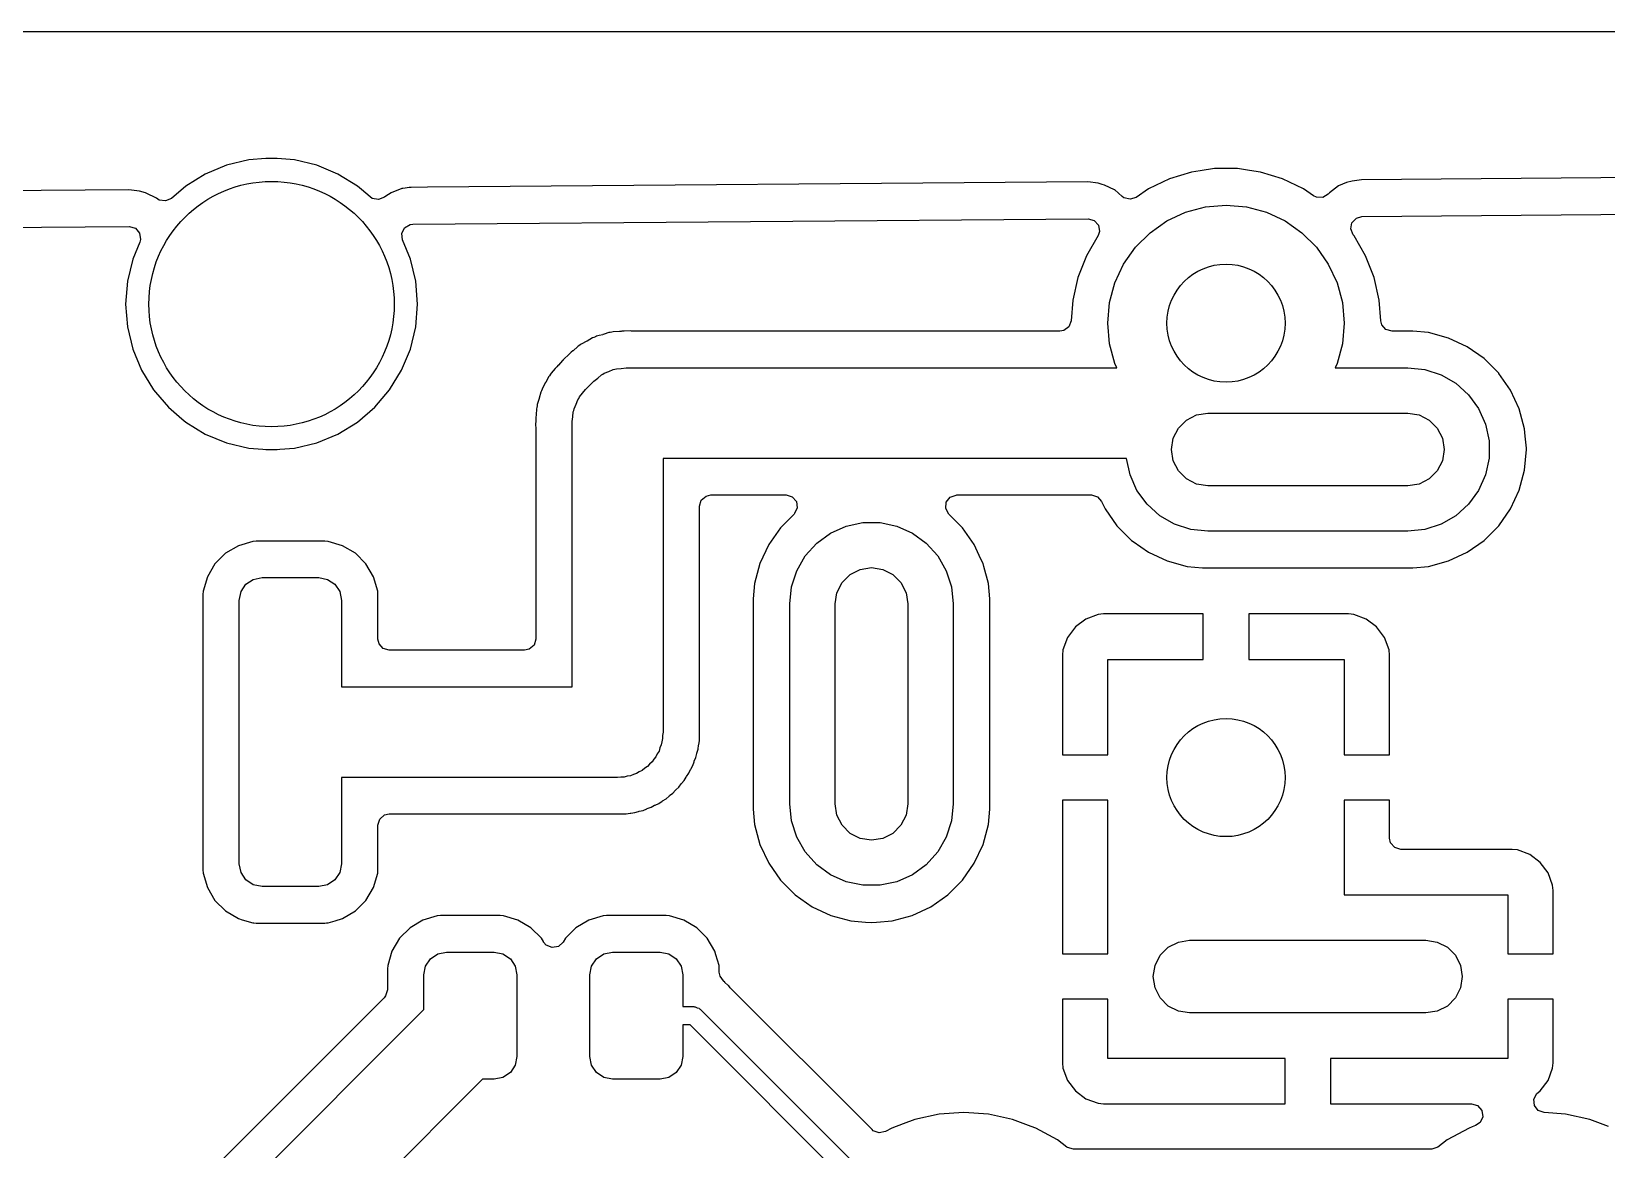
# Model space of a CAD drawing. Extents: x 0.71 to 7.56, y -5.16 to -0.79.
# Drawn here: x 6.51 to 7.192, y -1.272 to -0.787 of the extents above; entities that cross this region are included whole.
import ezdxf

# ---------------------------------------------------------------- set-up
doc = ezdxf.new("R2010")
doc.units = 0
doc.header["$MEASUREMENT"] = 0
doc.layers.add('BLACK', color=7, linetype='CONTINUOUS')

msp = doc.modelspace()

# ---------------------------------------------------------------- linework, layer by layer
at = {"layer": 'BLACK', "linetype": 'CONTINUOUS'}
for p, q in [((5.12299, -0.787421), (7.3621, -0.787421)), ((6.59464, -0.845399), (6.58548, -0.849194)), ((6.60429, -0.843083), (6.59464, -0.845399)), ((6.6117, -0.8425), (6.60429, -0.843083)), ((6.61665, -0.8425), (6.6117, -0.8425)), ((6.6117, -0.8425), (6.6117, -0.8425)), ((6.62406, -0.843083), (6.61665, -0.8425)), ((6.61665, -0.8425), (6.61665, -0.8425)), ((6.63371, -0.845399), (6.62406, -0.843083)), ((6.64287, -0.849194), (6.63371, -0.845399)), ((6.58548, -0.849194), (6.57702, -0.854376)), ((6.65132, -0.854376), (6.64287, -0.849194)), ((6.96774, -0.852583), (6.68174, -0.854909)), ((6.97225, -0.853194), (6.96774, -0.852583)), ((6.96774, -0.852583), (6.96774, -0.852583)), ((7.00303, -0.851284), (6.99399, -0.855637)), ((7.01262, -0.848326), (7.00303, -0.851284)), ((7.01636, -0.847762), (7.01262, -0.848326)), ((7.01262, -0.848326), (7.01262, -0.848326)), ((7.01262, -0.848326), (7.01262, -0.848326)), ((7.02254, -0.846831), (7.01636, -0.847762)), ((7.03258, -0.846831), (7.02254, -0.846831)), ((7.02254, -0.846831), (7.02254, -0.846831)), ((7.03773, -0.847607), (7.03258, -0.846831)), ((7.03258, -0.846831), (7.03258, -0.846831)), ((7.0425, -0.848326), (7.03773, -0.847607)), ((7.05209, -0.851284), (7.0425, -0.848326)), ((7.0425, -0.848326), (7.0425, -0.848326)), ((7.0425, -0.848326), (7.0425, -0.848326)), ((7.06113, -0.855637), (7.05209, -0.851284)), ((7.05209, -0.851284), (7.05209, -0.851284)), ((7.0822, -0.852194), (7.07977, -0.852865)), ((7.08632, -0.851619), (7.0822, -0.852194)), ((7.25873, -0.850218), (7.08632, -0.851619)), ((7.08632, -0.851619), (7.08632, -0.851619)), ((6.55241, -0.85596), (6.05454, -0.860008)), ((6.55691, -0.85657), (6.55241, -0.85596)), ((6.55956, -0.857324), (6.55691, -0.85657)), ((6.56009, -0.857572), (6.55956, -0.857324)), ((6.56409, -0.859427), (6.56009, -0.857572)), ((6.56437, -0.859679), (6.56409, -0.859427)), ((6.57702, -0.854376), (6.57076, -0.859721)), ((6.57702, -0.854376), (6.57702, -0.854376)), ((6.65133, -0.854376), (6.65132, -0.854376)), ((6.65309, -0.855887), (6.65133, -0.854376)), ((6.65685, -0.859095), (6.65309, -0.855887)), ((6.65777, -0.859717), (6.65685, -0.859095)), ((6.66303, -0.859228), (6.66047, -0.860244)), ((6.66364, -0.858751), (6.66303, -0.859228)), ((6.666, -0.857348), (6.66364, -0.858751)), ((6.66364, -0.858751), (6.66364, -0.858751)), ((6.67064, -0.855502), (6.666, -0.857348)), ((6.67098, -0.855443), (6.67064, -0.855502)), ((6.6721, -0.855246), (6.67098, -0.855443)), ((6.67374, -0.855032), (6.6721, -0.855246)), ((6.6747, -0.854966), (6.67374, -0.855032)), ((6.68174, -0.854909), (6.6747, -0.854966)), ((6.97397, -0.853684), (6.97225, -0.853194)), ((6.97225, -0.853194), (6.97225, -0.853194)), ((6.97489, -0.853947), (6.97397, -0.853684)), ((6.97923, -0.85596), (6.97489, -0.853947)), ((6.97942, -0.85605), (6.97923, -0.85596)), ((6.98262, -0.858852), (6.97942, -0.85605)), ((6.98263, -0.858839), (6.98262, -0.858852)), ((6.98337, -0.859423), (6.98263, -0.858839)), ((6.98603, -0.860126), (6.98337, -0.859423)), ((6.98865, -0.859279), (6.98603, -0.860126)), ((6.99399, -0.855638), (6.98865, -0.859279)), ((6.99399, -0.855637), (6.99399, -0.855638)), ((7.06113, -0.855638), (7.06113, -0.855637)), ((7.0655, -0.858621), (7.06113, -0.855638)), ((7.06669, -0.859211), (7.0655, -0.858621)), ((7.06944, -0.859324), (7.06669, -0.859211)), ((7.07181, -0.857932), (7.06944, -0.859324)), ((7.07239, -0.857316), (7.07181, -0.857932)), ((7.07634, -0.854258), (7.07239, -0.857316)), ((7.07239, -0.857316), (7.07239, -0.857316)), ((7.07977, -0.852865), (7.07634, -0.854258)), ((7.07977, -0.852865), (7.07977, -0.852865)), ((6.56553, -0.860435), (6.56437, -0.859679)), ((6.56825, -0.860846), (6.56553, -0.860435)), ((6.57076, -0.859721), (6.56825, -0.860846)), ((6.66047, -0.860244), (6.65777, -0.859717)), ((7.00197, -0.869455), (7.01005, -0.865685)), ((7.01005, -0.865685), (7.01867, -0.863376)), ((7.01867, -0.863376), (7.02756, -0.862598)), ((7.02756, -0.862598), (7.03645, -0.863376)), ((7.03645, -0.863376), (7.04506, -0.865685)), ((7.04506, -0.865685), (7.05315, -0.869455)), ((7.08645, -0.867583), (7.25886, -0.866182)), ((6.05492, -0.87597), (6.55254, -0.871924)), ((6.55254, -0.871924), (6.55518, -0.872678)), ((6.55518, -0.872678), (6.557, -0.874742)), ((6.67055, -0.874941), (6.67178, -0.872481)), ((6.67178, -0.872481), (6.67415, -0.871077)), ((6.67415, -0.871077), (6.67532, -0.870926)), ((6.67532, -0.870926), (6.96787, -0.868547)), ((6.96787, -0.868547), (6.97052, -0.869301)), ((6.97052, -0.869301), (6.97234, -0.871365)), ((6.97234, -0.871365), (6.97275, -0.874085)), ((6.99466, -0.874573), (7.00197, -0.869455)), ((7.05315, -0.869455), (7.06046, -0.874573)), ((7.08163, -0.872962), (7.08213, -0.870258)), ((7.08267, -0.875509), (7.08163, -0.872962)), ((7.08213, -0.870258), (7.08402, -0.868254)), ((7.08402, -0.868254), (7.08645, -0.867583)), ((6.55709, -0.878674), (6.55406, -0.88598)), ((6.557, -0.874742), (6.55741, -0.877461)), ((6.55741, -0.877461), (6.55709, -0.878674)), ((6.67085, -0.877676), (6.67055, -0.874941)), ((6.67429, -0.88598), (6.67085, -0.877676)), ((6.97214, -0.87587), (6.96707, -0.88465)), ((6.97275, -0.874085), (6.97214, -0.87587)), ((6.98835, -0.880881), (6.99466, -0.874573)), ((7.06046, -0.874573), (7.06677, -0.880881)), ((7.08303, -0.87596), (7.08267, -0.875509)), ((7.08805, -0.88465), (7.08303, -0.87596)), ((6.55406, -0.88598), (6.55174, -0.895624)), ((6.55406, -0.88598), (6.55406, -0.88598)), ((6.6766, -0.895624), (6.67429, -0.88598)), ((6.96707, -0.88465), (6.96341, -0.893991)), ((6.98323, -0.888189), (6.98835, -0.880881)), ((7.06677, -0.880881), (7.07188, -0.888189)), ((7.09171, -0.893991), (7.08805, -0.88465)), ((6.97946, -0.896275), (6.98323, -0.888189)), ((7.07188, -0.888189), (7.07565, -0.896275)), ((6.55174, -0.895624), (6.55097, -0.905512)), ((6.67738, -0.905512), (6.6766, -0.895624)), ((6.96341, -0.893991), (6.96117, -0.903773)), ((6.96341, -0.893991), (6.96341, -0.893991)), ((6.97716, -0.904892), (6.97946, -0.896275)), ((7.07565, -0.896275), (7.07796, -0.904892)), ((7.09395, -0.903773), (7.09171, -0.893991)), ((6.55097, -0.905512), (6.55174, -0.9154)), ((6.6766, -0.9154), (6.67738, -0.905512)), ((6.96117, -0.903773), (6.9605, -0.912786)), ((6.97638, -0.91378), (6.97716, -0.904892)), ((7.07796, -0.904892), (7.07874, -0.91378)), ((7.09462, -0.912786), (7.09395, -0.903773)), ((7.09395, -0.903773), (7.09395, -0.903773)), ((6.9605, -0.912786), (6.95953, -0.91536)), ((6.97716, -0.922667), (6.97638, -0.91378)), ((7.07874, -0.91378), (7.07796, -0.922667)), ((7.09505, -0.914449), (7.09462, -0.912786)), ((6.55174, -0.9154), (6.55406, -0.925044)), ((6.67429, -0.925044), (6.6766, -0.9154)), ((6.75322, -0.92019), (6.75085, -0.921556)), ((6.75374, -0.920019), (6.75322, -0.92019)), ((6.75445, -0.919726), (6.75374, -0.920019)), ((6.75494, -0.919476), (6.75445, -0.919726)), ((6.75613, -0.919157), (6.75494, -0.919476)), ((6.75758, -0.918768), (6.75613, -0.919157)), ((6.7577, -0.918732), (6.75758, -0.918768)), ((6.75825, -0.918556), (6.7577, -0.918732)), ((6.7603, -0.917887), (6.75825, -0.918556)), ((6.76031, -0.917887), (6.7603, -0.917887)), ((6.76085, -0.917829), (6.76031, -0.917887)), ((6.76161, -0.91769), (6.76085, -0.917829)), ((6.76214, -0.917547), (6.76161, -0.91769)), ((6.76487, -0.917404), (6.76214, -0.917547)), ((6.76214, -0.917547), (6.76214, -0.917547)), ((6.765, -0.917394), (6.76487, -0.917404)), ((6.76561, -0.917329), (6.765, -0.917394)), ((6.76586, -0.917303), (6.76561, -0.917329)), ((6.76672, -0.917303), (6.76586, -0.917303)), ((6.76685, -0.9173), (6.76672, -0.917303)), ((6.76958, -0.917157), (6.76685, -0.9173)), ((6.77013, -0.917243), (6.76958, -0.917157)), ((6.77089, -0.917303), (6.77013, -0.917243)), ((6.95563, -0.917303), (6.77089, -0.917303)), ((6.95732, -0.917001), (6.95563, -0.917303)), ((6.95953, -0.91536), (6.95732, -0.917001)), ((7.09685, -0.916528), (7.09505, -0.914449)), ((7.09949, -0.917303), (7.09685, -0.916528)), ((7.10853, -0.917303), (7.09949, -0.917303)), ((7.11522, -0.917888), (7.10853, -0.917303)), ((7.12388, -0.920207), (7.11522, -0.917888)), ((7.11522, -0.917888), (7.11522, -0.917888)), ((7.132, -0.923993), (7.12388, -0.920207)), ((7.12388, -0.920207), (7.12388, -0.920207)), ((6.55406, -0.925044), (6.55786, -0.934207)), ((6.67049, -0.934207), (6.67429, -0.925044)), ((6.74326, -0.927073), (6.74245, -0.927796)), ((6.74335, -0.926986), (6.74326, -0.927073)), ((6.74396, -0.926373), (6.74335, -0.926986)), ((6.74463, -0.925828), (6.74396, -0.926373)), ((6.74473, -0.925745), (6.74463, -0.925828)), ((6.74676, -0.923916), (6.74473, -0.925745)), ((6.74724, -0.92364), (6.74676, -0.923916)), ((6.74676, -0.923916), (6.74676, -0.923916)), ((6.74787, -0.923206), (6.74724, -0.92364)), ((6.7483, -0.922859), (6.74787, -0.923206)), ((6.75074, -0.921617), (6.7483, -0.922859)), ((6.75085, -0.921556), (6.75074, -0.921617)), ((6.97946, -0.931284), (6.97716, -0.922667)), ((7.07796, -0.922667), (7.07565, -0.931284)), ((7.13934, -0.929132), (7.132, -0.923993)), ((7.132, -0.923993), (7.132, -0.923993)), ((6.55786, -0.934207), (6.56304, -0.942664)), ((6.66531, -0.942664), (6.67049, -0.934207)), ((6.73706, -0.933412), (6.73523, -0.935444)), ((6.73715, -0.933315), (6.73706, -0.933412)), ((6.73769, -0.932643), (6.73715, -0.933315)), ((6.7383, -0.93203), (6.73769, -0.932642)), ((6.73769, -0.932642), (6.73769, -0.932643)), ((6.73839, -0.931937), (6.7383, -0.93203)), ((6.74022, -0.929906), (6.73839, -0.931937)), ((6.74041, -0.929735), (6.74022, -0.929906)), ((6.74104, -0.929078), (6.7404, -0.929718)), ((6.7404, -0.929718), (6.74041, -0.929735)), ((6.74105, -0.929093), (6.74104, -0.929078)), ((6.74122, -0.928903), (6.74105, -0.929093)), ((6.74245, -0.927796), (6.74122, -0.928903)), ((6.76026, -0.934743), (6.76217, -0.933868)), ((6.76217, -0.933868), (6.76287, -0.933768)), ((6.76287, -0.933768), (6.76353, -0.933521)), ((6.76353, -0.933521), (6.76563, -0.933371)), ((6.76563, -0.933371), (6.76772, -0.933071)), ((6.76772, -0.933071), (6.9803, -0.933071)), ((6.9803, -0.933071), (6.97946, -0.931284)), ((7.07565, -0.931284), (7.07482, -0.933071)), ((7.07482, -0.933071), (7.1063, -0.933071)), ((7.1063, -0.933071), (7.11367, -0.933845)), ((7.11367, -0.933845), (7.12071, -0.936134)), ((7.14567, -0.935467), (7.13934, -0.929132)), ((6.73288, -0.939531), (6.73151, -0.941898)), ((6.73294, -0.939419), (6.73288, -0.939531)), ((6.73418, -0.936982), (6.73294, -0.939419)), ((6.73453, -0.936553), (6.73418, -0.936982)), ((6.73418, -0.936982), (6.73418, -0.936982)), ((6.73496, -0.935922), (6.73453, -0.936553)), ((6.73523, -0.935444), (6.73496, -0.935922)), ((6.73523, -0.935444), (6.73523, -0.935444)), ((6.75016, -0.942478), (6.7538, -0.938836)), ((6.7538, -0.938836), (6.75548, -0.937575)), ((6.75548, -0.937575), (6.75707, -0.936196)), ((6.75707, -0.936196), (6.75772, -0.935902)), ((6.75772, -0.935902), (6.75828, -0.935479)), ((6.75828, -0.935479), (6.76026, -0.934743)), ((7.12071, -0.936134), (7.12713, -0.939838)), ((7.12713, -0.939838), (7.13263, -0.944795)), ((7.14577, -0.935614), (7.14567, -0.935467)), ((7.15081, -0.942806), (7.14577, -0.935614)), ((6.56304, -0.942664), (6.56304, -0.942664)), ((6.56304, -0.942664), (6.56386, -0.943623)), ((6.56386, -0.943623), (6.56948, -0.950206)), ((6.65887, -0.950206), (6.66531, -0.942664)), ((6.73005, -0.946386), (6.72921, -0.948986)), ((6.73009, -0.946263), (6.73005, -0.946386)), ((6.73079, -0.943623), (6.73009, -0.946263)), ((6.73105, -0.943131), (6.73079, -0.943623)), ((6.73134, -0.942423), (6.73105, -0.943131)), ((6.73151, -0.941898), (6.73134, -0.942423)), ((6.74606, -0.948936), (6.7468, -0.946964)), ((6.7468, -0.946964), (6.74722, -0.946398)), ((6.74722, -0.946398), (6.74751, -0.945755)), ((6.74751, -0.945755), (6.74889, -0.944164)), ((6.74889, -0.944164), (6.75016, -0.942478)), ((7.13263, -0.944795), (7.13699, -0.950787)), ((7.1546, -0.950925), (7.15081, -0.942806)), ((6.56948, -0.950206), (6.57532, -0.955192)), ((6.65133, -0.956647), (6.65887, -0.950206)), ((6.72871, -0.953679), (6.72862, -0.95454)), ((6.72862, -0.95454), (6.72862, -0.955405)), ((6.72872, -0.953552), (6.72871, -0.953679)), ((6.72887, -0.950821), (6.72872, -0.953552)), ((6.72901, -0.950288), (6.72887, -0.950821)), ((6.72915, -0.949535), (6.72901, -0.950288)), ((6.72921, -0.948986), (6.72915, -0.949535)), ((6.72921, -0.948986), (6.72921, -0.948986)), ((6.74439, -0.956398), (6.74469, -0.954313)), ((6.74469, -0.954313), (6.74484, -0.952213)), ((6.74484, -0.952213), (6.74509, -0.951551)), ((6.74509, -0.951551), (6.74519, -0.950852)), ((6.74519, -0.950852), (6.74606, -0.948936)), ((7.01043, -0.955764), (7.01482, -0.953527)), ((7.01482, -0.953527), (7.01969, -0.952756)), ((7.01969, -0.952756), (7.1063, -0.952756)), ((7.1063, -0.952756), (7.11117, -0.953527)), ((7.11117, -0.953527), (7.11556, -0.955764)), ((7.13699, -0.950787), (7.14, -0.957555)), ((7.15691, -0.959579), (7.1546, -0.950925)), ((6.57532, -0.955192), (6.57702, -0.956647)), ((6.57702, -0.956647), (6.57702, -0.956647)), ((6.57702, -0.956647), (6.58548, -0.961829)), ((6.58548, -0.961829), (6.59464, -0.965625)), ((6.63371, -0.965625), (6.64287, -0.961829)), ((6.64287, -0.961829), (6.65133, -0.956647)), ((6.72862, -0.955533), (6.72848, -0.958263)), ((6.72848, -0.958263), (6.72856, -0.958808)), ((6.72856, -0.958808), (6.72862, -0.959572)), ((6.72862, -0.955405), (6.72862, -0.955533)), ((6.72862, -0.959572), (6.72862, -1.05061)), ((6.74439, -1.07126), (6.74439, -0.956398)), ((7.00471, -0.963638), (7.00694, -0.959247)), ((7.00694, -0.959247), (7.01043, -0.955764)), ((7.11556, -0.955764), (7.11904, -0.959247)), ((7.11904, -0.959247), (7.12128, -0.963638)), ((7.14, -0.957555), (7.14154, -0.9648)), ((7.15719, -0.962709), (7.15691, -0.959579)), ((6.59464, -0.965625), (6.60429, -0.96794)), ((6.60429, -0.96794), (6.61043, -0.968424)), ((6.61043, -0.968424), (6.6117, -0.968524)), ((6.6117, -0.968524), (6.6117, -0.968524)), ((6.6117, -0.968524), (6.61665, -0.968524)), ((6.61665, -0.968524), (6.61782, -0.968432)), ((6.61782, -0.968432), (6.62406, -0.96794)), ((6.62406, -0.96794), (6.63371, -0.965625)), ((7.00394, -0.968504), (7.00471, -0.963638)), ((7.00471, -0.97337), (7.00394, -0.968504)), ((7.12128, -0.963638), (7.12205, -0.968504)), ((7.12205, -0.968504), (7.12128, -0.97337)), ((7.14154, -0.9648), (7.14154, -0.972208)), ((7.15691, -0.977429), (7.1577, -0.968504)), ((7.15765, -0.96794), (7.15719, -0.962709)), ((7.1577, -0.968504), (7.15765, -0.96794)), ((6.9845, -0.972441), (6.78376, -0.972441)), ((6.78376, -0.972441), (6.78376, -1.09094)), ((6.98599, -0.979453), (6.9845, -0.972441)), ((7.00694, -0.97776), (7.00471, -0.97337)), ((7.12128, -0.97337), (7.11904, -0.97776)), ((7.14154, -0.972208), (7.14, -0.979453)), ((6.989, -0.98622), (6.98599, -0.979453)), ((7.01043, -0.981244), (7.00694, -0.97776)), ((7.01482, -0.983481), (7.01043, -0.981244)), ((7.11556, -0.981244), (7.11117, -0.983481)), ((7.11904, -0.97776), (7.11556, -0.981244)), ((7.14, -0.979453), (7.13699, -0.98622)), ((7.1546, -0.986083), (7.15691, -0.977429)), ((6.8003, -0.990451), (6.80238, -0.98865)), ((6.80238, -0.98865), (6.80441, -0.988209)), ((6.80441, -0.988209), (6.83705, -0.988209)), ((6.83705, -0.988209), (6.83968, -0.988984)), ((6.83968, -0.988984), (6.84149, -0.991063)), ((6.90806, -0.989182), (6.91064, -0.988221)), ((6.91064, -0.988221), (6.91099, -0.988209)), ((6.91099, -0.988209), (6.96927, -0.988209)), ((6.96927, -0.988209), (6.97191, -0.988984)), ((6.97191, -0.988984), (6.97369, -0.991027)), ((6.99335, -0.992213), (6.989, -0.98622)), ((7.01969, -0.984252), (7.01482, -0.983481)), ((7.1063, -0.984252), (7.01969, -0.984252)), ((7.11117, -0.983481), (7.1063, -0.984252)), ((7.13699, -0.98622), (7.13263, -0.992213)), ((7.15081, -0.994202), (7.1546, -0.986083)), ((6.79953, -0.993091), (6.8003, -0.990451)), ((6.79953, -1.08722), (6.79953, -0.993091)), ((6.84188, -0.993785), (6.84073, -0.996288)), ((6.84149, -0.991063), (6.84188, -0.993785)), ((6.90622, -0.994128), (6.90641, -0.991384)), ((6.90753, -0.996543), (6.90622, -0.994128)), ((6.90641, -0.991384), (6.90806, -0.989182)), ((6.97369, -0.991027), (6.97517, -0.994202)), ((6.97517, -0.994202), (6.97517, -0.994202)), ((6.97517, -0.994202), (6.98031, -1.00154)), ((6.99886, -0.99717), (6.99335, -0.992213)), ((7.13263, -0.992213), (7.12713, -0.99717)), ((7.14567, -1.00154), (7.15081, -0.994202)), ((6.83464, -1.0024), (6.82951, -1.00973)), ((6.8405, -0.996543), (6.83464, -1.0024)), ((6.84073, -0.996288), (6.8405, -0.996543)), ((6.8563, -1.00475), (6.86307, -1.00173)), ((6.86307, -1.00173), (6.87031, -1.00019)), ((6.87031, -1.00019), (6.87772, -1.00019)), ((6.87772, -1.00019), (6.88497, -1.00173)), ((6.88497, -1.00173), (6.89173, -1.00475)), ((6.91339, -1.0024), (6.90753, -0.996543)), ((6.91853, -1.00973), (6.91339, -1.0024)), ((6.91339, -1.0024), (6.91339, -1.0024)), ((6.98031, -1.00154), (6.98665, -1.00788)), ((7.00527, -1.00087), (6.99886, -0.99717)), ((7.01232, -1.00316), (7.00527, -1.00087)), ((7.12071, -1.00087), (7.11367, -1.00316)), ((7.12713, -0.99717), (7.12071, -1.00087)), ((7.13934, -1.00788), (7.14567, -1.00154)), ((6.606, -1.00836), (6.59979, -1.01017)), ((6.60745, -1.00825), (6.606, -1.00836)), ((6.606, -1.00836), (6.606, -1.00836)), ((6.63723, -1.00825), (6.60745, -1.00825)), ((6.60745, -1.00825), (6.60745, -1.00825)), ((6.63868, -1.00836), (6.63723, -1.00825)), ((6.63723, -1.00825), (6.63723, -1.00825)), ((6.6449, -1.01017), (6.63868, -1.00836)), ((6.63868, -1.00836), (6.63868, -1.00836)), ((6.84535, -1.01461), (6.85031, -1.0091)), ((6.85031, -1.0091), (6.8563, -1.00475)), ((6.89173, -1.00475), (6.89773, -1.0091)), ((6.89773, -1.0091), (6.90268, -1.01461)), ((6.98665, -1.00788), (6.98734, -1.00836)), ((6.98734, -1.00836), (6.99399, -1.01301)), ((7.01969, -1.00394), (7.01232, -1.00316)), ((7.1063, -1.00394), (7.01969, -1.00394)), ((7.11367, -1.00316), (7.1063, -1.00394)), ((7.132, -1.01301), (7.13934, -1.00788)), ((6.59422, -1.01346), (6.58964, -1.01804)), ((6.59979, -1.01017), (6.59422, -1.01346)), ((6.59422, -1.01346), (6.59422, -1.01346)), ((6.59979, -1.01017), (6.59979, -1.01017)), ((6.65047, -1.01346), (6.6449, -1.01017)), ((6.6449, -1.01017), (6.6449, -1.01017)), ((6.65504, -1.01804), (6.65047, -1.01346)), ((6.65047, -1.01346), (6.65047, -1.01346)), ((6.82951, -1.00973), (6.82572, -1.01785)), ((6.82951, -1.00973), (6.82951, -1.00973)), ((6.84165, -1.02102), (6.84535, -1.01461)), ((6.90268, -1.01461), (6.90639, -1.02102)), ((6.92144, -1.01598), (6.91853, -1.00973)), ((6.92231, -1.01785), (6.92144, -1.01598)), ((6.99399, -1.01301), (7.00211, -1.0168)), ((7.12388, -1.0168), (7.132, -1.01301)), ((6.58964, -1.01804), (6.58635, -1.02361)), ((6.58964, -1.01804), (6.58964, -1.01804)), ((6.65834, -1.02361), (6.65504, -1.01804)), ((6.65504, -1.01804), (6.65504, -1.01804)), ((6.65504, -1.01804), (6.65504, -1.01804)), ((6.82572, -1.01785), (6.8234, -1.02651)), ((6.82572, -1.01785), (6.82572, -1.01785)), ((6.83936, -1.02807), (6.84165, -1.02102)), ((6.86128, -1.02618), (6.86476, -1.02269)), ((6.86476, -1.02269), (6.86915, -1.02046)), ((6.86915, -1.02046), (6.87402, -1.01969)), ((6.87402, -1.01969), (6.87888, -1.02046)), ((6.87888, -1.02046), (6.88327, -1.02269)), ((6.88327, -1.02269), (6.88676, -1.02618)), ((6.90639, -1.02102), (6.90867, -1.02807)), ((6.92265, -1.01912), (6.92231, -1.01785)), ((6.92231, -1.01785), (6.92231, -1.01785)), ((6.92463, -1.02651), (6.92265, -1.01912)), ((7.00211, -1.0168), (7.01076, -1.01912)), ((7.01076, -1.01912), (7.01745, -1.0197)), ((7.01745, -1.0197), (7.10853, -1.0197)), ((7.10853, -1.0197), (7.11522, -1.01912)), ((7.11522, -1.01912), (7.12388, -1.0168)), ((6.58454, -1.02982), (6.58443, -1.03127)), ((6.58635, -1.02361), (6.58454, -1.02982)), ((6.58454, -1.02982), (6.58454, -1.02982)), ((6.58635, -1.02361), (6.58635, -1.02361)), ((6.60095, -1.03009), (6.60308, -1.0269)), ((6.60308, -1.0269), (6.60627, -1.02476)), ((6.60627, -1.02476), (6.61004, -1.02402)), ((6.61004, -1.02402), (6.63465, -1.02402)), ((6.63465, -1.02402), (6.63841, -1.02476)), ((6.63841, -1.02476), (6.64161, -1.0269)), ((6.64161, -1.0269), (6.64374, -1.03009)), ((6.66014, -1.02982), (6.65834, -1.02361)), ((6.65834, -1.02361), (6.65834, -1.02361)), ((6.65834, -1.02361), (6.65834, -1.02361)), ((6.66026, -1.03127), (6.66014, -1.02982)), ((6.66014, -1.02982), (6.66014, -1.02982)), ((6.8234, -1.02651), (6.82281, -1.0332)), ((6.8234, -1.02651), (6.8234, -1.02651)), ((6.83858, -1.03543), (6.83936, -1.02807)), ((6.85904, -1.03057), (6.86128, -1.02618)), ((6.88676, -1.02618), (6.88899, -1.03057)), ((6.90867, -1.02807), (6.90945, -1.03543)), ((6.92522, -1.0332), (6.92463, -1.02651)), ((6.58443, -1.03127), (6.58443, -1.15062)), ((6.6002, -1.03386), (6.60095, -1.03009)), ((6.6002, -1.14803), (6.6002, -1.03386)), ((6.64374, -1.03009), (6.64449, -1.03386)), ((6.64449, -1.03386), (6.64449, -1.07126)), ((6.66026, -1.05061), (6.66026, -1.03127)), ((6.82281, -1.0332), (6.82281, -1.12428)), ((6.83858, -1.12205), (6.83858, -1.03543)), ((6.85827, -1.03543), (6.85904, -1.03057)), ((6.85827, -1.12205), (6.85827, -1.03543)), ((6.88899, -1.03057), (6.88976, -1.03543)), ((6.88976, -1.03543), (6.88976, -1.12205)), ((6.90945, -1.03543), (6.90945, -1.12205)), ((6.92522, -1.12428), (6.92522, -1.0332)), ((6.96685, -1.04199), (6.96232, -1.04539)), ((6.97215, -1.04002), (6.96685, -1.04199)), ((6.96685, -1.04199), (6.96685, -1.04199)), ((6.97449, -1.03976), (6.97215, -1.04002)), ((6.97215, -1.04002), (6.97215, -1.04002)), ((7.01772, -1.03976), (6.97449, -1.03976)), ((7.01772, -1.05945), (7.01772, -1.03976)), ((7.08062, -1.03976), (7.0374, -1.03976)), ((7.0374, -1.03976), (7.0374, -1.05945)), ((7.08297, -1.04002), (7.08062, -1.03976)), ((7.08827, -1.04199), (7.08297, -1.04002)), ((7.08297, -1.04002), (7.08297, -1.04002)), ((7.0928, -1.04539), (7.08827, -1.04199)), ((7.08827, -1.04199), (7.08827, -1.04199)), ((6.95892, -1.04992), (6.95695, -1.05522)), ((6.96232, -1.04539), (6.95892, -1.04992)), ((6.95892, -1.04992), (6.95892, -1.04992)), ((6.96232, -1.04539), (6.96232, -1.04539)), ((7.09619, -1.04992), (7.0928, -1.04539)), ((7.0928, -1.04539), (7.0928, -1.04539)), ((7.0962, -1.04992), (7.09619, -1.04992)), ((7.09817, -1.05522), (7.0962, -1.04992)), ((6.6607, -1.05264), (6.66026, -1.05061)), ((6.6625, -1.05472), (6.6607, -1.05264)), ((6.66514, -1.05549), (6.6625, -1.05472)), ((6.72374, -1.05549), (6.66514, -1.05549)), ((6.72577, -1.05505), (6.72374, -1.05549)), ((6.72785, -1.05325), (6.72577, -1.05505)), ((6.72862, -1.05061), (6.72785, -1.05325)), ((6.95694, -1.05522), (6.95669, -1.05757)), ((6.95695, -1.05522), (6.95694, -1.05522)), ((7.09843, -1.05757), (7.09817, -1.05522)), ((7.09817, -1.05522), (7.09817, -1.05522)), ((6.95669, -1.05757), (6.95669, -1.10079)), ((6.97638, -1.10079), (6.97638, -1.05945)), ((6.97638, -1.05945), (7.01772, -1.05945)), ((7.0374, -1.05945), (7.07874, -1.05945)), ((7.07874, -1.05945), (7.07874, -1.10079)), ((7.09843, -1.10079), (7.09843, -1.05757)), ((7.09843, -1.05757), (7.09843, -1.05757)), ((6.64449, -1.07126), (6.74439, -1.07126)), ((6.78376, -1.09094), (6.78356, -1.09234)), ((6.79953, -1.09467), (6.79953, -1.08722)), ((6.78238, -1.09777), (6.78198, -1.09912)), ((6.78296, -1.09649), (6.78238, -1.09777)), ((6.78316, -1.0951), (6.78296, -1.09649)), ((6.78356, -1.09375), (6.78316, -1.0951)), ((6.78356, -1.09234), (6.78356, -1.09375)), ((6.79894, -1.09836), (6.79913, -1.09663)), ((6.79913, -1.09663), (6.79917, -1.09637)), ((6.79917, -1.09637), (6.79953, -1.09467)), ((6.77789, -1.10476), (6.77697, -1.10582)), ((6.77895, -1.10384), (6.77789, -1.10476)), ((6.77971, -1.10265), (6.77895, -1.10384)), ((6.78063, -1.10159), (6.77971, -1.10265)), ((6.78122, -1.10031), (6.78063, -1.10159)), ((6.78198, -1.09912), (6.78122, -1.10031)), ((6.79664, -1.10544), (6.79718, -1.10379)), ((6.79718, -1.10379), (6.79727, -1.10355)), ((6.79727, -1.10355), (6.79798, -1.10196)), ((6.79798, -1.10196), (6.79834, -1.10026)), ((6.79834, -1.10026), (6.79841, -1.10001)), ((6.79841, -1.10001), (6.79894, -1.09836)), ((6.95669, -1.10079), (6.97638, -1.10079)), ((7.07874, -1.10079), (7.09843, -1.10079)), ((6.76407, -1.11063), (6.64449, -1.11063)), ((6.64449, -1.11063), (6.64449, -1.14803)), ((6.76547, -1.11043), (6.76407, -1.11063)), ((6.76688, -1.11043), (6.76547, -1.11043)), ((6.76823, -1.11003), (6.76688, -1.11043)), ((6.76962, -1.10983), (6.76823, -1.11003)), ((6.7709, -1.10925), (6.76962, -1.10983)), ((6.77225, -1.10885), (6.7709, -1.10925)), ((6.77344, -1.10809), (6.77225, -1.10885)), ((6.77472, -1.1075), (6.77344, -1.10809)), ((6.77578, -1.10658), (6.77472, -1.1075)), ((6.77697, -1.10582), (6.77578, -1.10658)), ((6.79175, -1.11319), (6.79291, -1.1119)), ((6.79291, -1.1119), (6.79379, -1.11039)), ((6.79379, -1.11039), (6.79392, -1.11018)), ((6.79392, -1.11018), (6.79495, -1.10877)), ((6.79495, -1.10877), (6.79565, -1.10718)), ((6.79565, -1.10718), (6.79577, -1.10695)), ((6.79577, -1.10695), (6.79664, -1.10544)), ((6.78503, -1.11978), (6.78632, -1.11862)), ((6.78632, -1.11862), (6.78652, -1.11846)), ((6.78652, -1.11846), (6.78793, -1.11744)), ((6.78793, -1.11744), (6.78909, -1.11614)), ((6.78909, -1.11614), (6.78927, -1.11596)), ((6.78927, -1.11596), (6.79057, -1.1148)), ((6.79057, -1.1148), (6.79159, -1.11339)), ((6.79159, -1.11339), (6.79175, -1.11319)), ((6.77149, -1.12581), (6.77314, -1.12528)), ((6.77314, -1.12528), (6.77339, -1.12521)), ((6.77339, -1.12521), (6.77509, -1.12485)), ((6.77509, -1.12485), (6.77668, -1.12414)), ((6.77668, -1.12414), (6.77692, -1.12405)), ((6.77692, -1.12405), (6.77857, -1.12351)), ((6.77857, -1.12351), (6.78008, -1.12264)), ((6.78008, -1.12264), (6.78031, -1.12253)), ((6.78031, -1.12253), (6.7819, -1.12182)), ((6.7819, -1.12182), (6.78331, -1.12079)), ((6.78331, -1.12079), (6.78352, -1.12066)), ((6.78352, -1.12066), (6.78503, -1.11978)), ((6.82281, -1.12428), (6.8234, -1.13097)), ((6.83936, -1.12941), (6.83858, -1.12205)), ((6.85904, -1.12691), (6.85827, -1.12205)), ((6.88976, -1.12205), (6.88899, -1.12691)), ((6.90945, -1.12205), (6.90867, -1.12941)), ((6.92463, -1.13097), (6.92522, -1.12428)), ((6.95669, -1.12047), (6.95669, -1.18701)), ((6.97638, -1.12047), (6.95669, -1.12047)), ((6.97638, -1.16181), (6.97638, -1.12047)), ((7.09843, -1.12047), (7.07874, -1.12047)), ((7.07874, -1.12047), (7.07874, -1.16142)), ((7.09843, -1.13685), (7.09843, -1.12047)), ((6.66026, -1.13128), (6.66103, -1.12864)), ((6.66026, -1.15062), (6.66026, -1.13128)), ((6.66103, -1.12864), (6.66311, -1.12684)), ((6.66311, -1.12684), (6.66514, -1.1264)), ((6.66514, -1.1264), (6.7678, -1.1264)), ((6.7678, -1.1264), (6.7695, -1.12604)), ((6.7678, -1.1264), (6.7678, -1.1264)), ((6.7695, -1.12604), (6.76976, -1.126)), ((6.76976, -1.126), (6.77149, -1.12581)), ((6.8234, -1.13097), (6.8234, -1.13097)), ((6.8234, -1.13097), (6.82572, -1.13963)), ((6.84165, -1.13646), (6.83936, -1.12941)), ((6.86128, -1.1313), (6.85904, -1.12691)), ((6.86476, -1.13479), (6.86128, -1.1313)), ((6.88676, -1.1313), (6.88327, -1.13479)), ((6.88899, -1.12691), (6.88676, -1.1313)), ((6.90867, -1.12941), (6.90639, -1.13646)), ((6.92231, -1.13963), (6.92463, -1.13097)), ((6.84535, -1.14287), (6.84165, -1.13646)), ((6.86915, -1.13702), (6.86476, -1.13479)), ((6.87402, -1.1378), (6.86915, -1.13702)), ((6.87888, -1.13702), (6.87402, -1.1378)), ((6.88327, -1.13479), (6.87888, -1.13702)), ((6.90639, -1.13646), (6.90268, -1.14287)), ((7.09887, -1.13888), (7.09843, -1.13685)), ((7.10067, -1.14096), (7.09887, -1.13888)), ((6.82572, -1.13963), (6.82572, -1.13963)), ((6.82572, -1.13963), (6.82951, -1.14775)), ((6.85031, -1.14838), (6.84535, -1.14287)), ((6.90268, -1.14287), (6.89773, -1.14838)), ((6.91853, -1.14775), (6.92231, -1.13963)), ((7.10331, -1.14173), (7.10067, -1.14096)), ((7.15149, -1.14173), (7.10331, -1.14173)), ((7.15383, -1.14198), (7.15149, -1.14173)), ((7.15914, -1.14396), (7.15383, -1.14198)), ((7.15383, -1.14198), (7.15383, -1.14198)), ((7.16367, -1.14735), (7.15914, -1.14396)), ((7.15914, -1.14396), (7.15914, -1.14396)), ((6.58443, -1.15062), (6.58454, -1.15207)), ((6.58454, -1.15207), (6.58454, -1.15207)), ((6.58454, -1.15207), (6.58635, -1.15828)), ((6.60095, -1.1518), (6.6002, -1.14803)), ((6.60308, -1.15499), (6.60095, -1.1518)), ((6.64374, -1.1518), (6.64161, -1.15499)), ((6.64449, -1.14803), (6.64374, -1.1518)), ((6.65834, -1.15828), (6.66014, -1.15207)), ((6.66014, -1.15207), (6.66026, -1.15062)), ((6.82951, -1.14775), (6.82951, -1.14775)), ((6.82951, -1.14775), (6.83464, -1.15508)), ((6.8563, -1.15273), (6.85031, -1.14838)), ((6.86307, -1.15575), (6.8563, -1.15273)), ((6.89173, -1.15273), (6.88497, -1.15575)), ((6.89773, -1.14838), (6.89173, -1.15273)), ((6.91339, -1.15508), (6.91853, -1.14775)), ((7.16706, -1.15189), (7.16367, -1.14735)), ((7.16367, -1.14735), (7.16367, -1.14735)), ((7.16904, -1.15719), (7.16706, -1.15189)), ((7.16706, -1.15189), (7.16706, -1.15189)), ((6.58635, -1.15828), (6.58635, -1.15828)), ((6.58635, -1.15828), (6.58964, -1.16385)), ((6.60627, -1.15712), (6.60308, -1.15499)), ((6.61004, -1.15787), (6.60627, -1.15712)), ((6.63465, -1.15787), (6.61004, -1.15787)), ((6.63841, -1.15712), (6.63465, -1.15787)), ((6.64161, -1.15499), (6.63841, -1.15712)), ((6.65504, -1.16385), (6.65834, -1.15828)), ((6.83464, -1.15508), (6.84098, -1.16142)), ((6.87031, -1.15729), (6.86307, -1.15575)), ((6.87772, -1.15729), (6.87031, -1.15729)), ((6.88497, -1.15575), (6.87772, -1.15729)), ((6.90705, -1.16142), (6.91339, -1.15508)), ((7.16929, -1.15953), (7.16904, -1.15719)), ((7.16904, -1.15719), (7.16904, -1.15719)), ((7.16929, -1.18701), (7.16929, -1.15953)), ((7.16929, -1.15953), (7.16929, -1.15953)), ((6.58964, -1.16385), (6.58964, -1.16385)), ((6.58964, -1.16385), (6.59422, -1.16843)), ((6.65047, -1.16843), (6.65504, -1.16385)), ((6.84098, -1.16142), (6.84098, -1.16142)), ((6.84098, -1.16142), (6.84832, -1.16656)), ((6.89971, -1.16656), (6.90705, -1.16142)), ((6.97638, -1.18701), (6.97638, -1.16181)), ((7.07874, -1.16142), (7.14961, -1.16142)), ((7.14961, -1.16142), (7.14961, -1.18701)), ((6.59422, -1.16843), (6.59422, -1.16843)), ((6.59422, -1.16843), (6.59422, -1.16843)), ((6.59422, -1.16843), (6.59979, -1.17172)), ((6.59979, -1.17172), (6.60143, -1.1722)), ((6.60143, -1.1722), (6.606, -1.17353)), ((6.63868, -1.17353), (6.64166, -1.17266)), ((6.64166, -1.17266), (6.6449, -1.17172)), ((6.6449, -1.17172), (6.65047, -1.16843)), ((6.67971, -1.17237), (6.67414, -1.17567)), ((6.68592, -1.17057), (6.67971, -1.17237)), ((6.67971, -1.17237), (6.67971, -1.17237)), ((6.68737, -1.17045), (6.68592, -1.17057)), ((6.68592, -1.17057), (6.68592, -1.17057)), ((6.71322, -1.17045), (6.68737, -1.17045)), ((6.68737, -1.17045), (6.68737, -1.17045)), ((6.71467, -1.17057), (6.71322, -1.17045)), ((6.71322, -1.17045), (6.71322, -1.17045)), ((6.72088, -1.17237), (6.71467, -1.17057)), ((6.71467, -1.17057), (6.71467, -1.17057)), ((6.72645, -1.17567), (6.72088, -1.17237)), ((6.72088, -1.17237), (6.72088, -1.17237)), ((6.75156, -1.17237), (6.74599, -1.17567)), ((6.75777, -1.17057), (6.75156, -1.17237)), ((6.75156, -1.17237), (6.75156, -1.17237)), ((6.75922, -1.17045), (6.75777, -1.17057)), ((6.75777, -1.17057), (6.75777, -1.17057)), ((6.78507, -1.17045), (6.75922, -1.17045)), ((6.75922, -1.17045), (6.75922, -1.17045)), ((6.78652, -1.17057), (6.78507, -1.17045)), ((6.78507, -1.17045), (6.78507, -1.17045)), ((6.79273, -1.17237), (6.78652, -1.17057)), ((6.78652, -1.17057), (6.78652, -1.17057)), ((6.7983, -1.17567), (6.79273, -1.17237)), ((6.79273, -1.17237), (6.79273, -1.17237)), ((6.84832, -1.16656), (6.85644, -1.17034)), ((6.85644, -1.17034), (6.85644, -1.17034)), ((6.85644, -1.17034), (6.85644, -1.17034)), ((6.85644, -1.17034), (6.85852, -1.1709)), ((6.85852, -1.1709), (6.86509, -1.17266)), ((6.86509, -1.17266), (6.87147, -1.17322)), ((6.87147, -1.17322), (6.87402, -1.17344)), ((6.87402, -1.17344), (6.87625, -1.17325)), ((6.87625, -1.17325), (6.88294, -1.17266)), ((6.88294, -1.17266), (6.89159, -1.17034)), ((6.89159, -1.17034), (6.89971, -1.16656)), ((6.606, -1.17353), (6.606, -1.17353)), ((6.606, -1.17353), (6.606, -1.17353)), ((6.606, -1.17353), (6.60649, -1.17357)), ((6.60649, -1.17357), (6.60745, -1.17364)), ((6.60745, -1.17364), (6.60745, -1.17364)), ((6.60745, -1.17364), (6.63723, -1.17364)), ((6.63723, -1.17364), (6.63796, -1.17358)), ((6.63796, -1.17358), (6.63868, -1.17353)), ((6.63868, -1.17353), (6.63868, -1.17353)), ((6.63868, -1.17353), (6.63868, -1.17353)), ((6.67414, -1.17567), (6.66956, -1.18024)), ((6.67414, -1.17567), (6.67414, -1.17567)), ((6.73103, -1.18024), (6.72645, -1.17567)), ((6.72645, -1.17567), (6.72645, -1.17567)), ((6.74599, -1.17567), (6.74141, -1.18024)), ((6.74599, -1.17567), (6.74599, -1.17567)), ((6.80288, -1.18024), (6.7983, -1.17567)), ((6.7983, -1.17567), (6.7983, -1.17567)), ((6.87402, -1.17344), (6.87402, -1.17344)), ((6.87402, -1.17344), (6.87402, -1.17344)), ((6.66627, -1.18581), (6.66446, -1.19202)), ((6.66956, -1.18024), (6.66627, -1.18581)), ((6.66627, -1.18581), (6.66627, -1.18581)), ((6.66956, -1.18024), (6.66956, -1.18024)), ((6.683, -1.1891), (6.68619, -1.18697)), ((6.68619, -1.18697), (6.68996, -1.18622)), ((6.68996, -1.18622), (6.71063, -1.18622)), ((6.71063, -1.18622), (6.7144, -1.18697)), ((6.7144, -1.18697), (6.71759, -1.1891)), ((6.73188, -1.18169), (6.73103, -1.18024)), ((6.73103, -1.18024), (6.73103, -1.18024)), ((6.73103, -1.18024), (6.73103, -1.18024)), ((6.73202, -1.18192), (6.73188, -1.18169)), ((6.73316, -1.18324), (6.73202, -1.18192)), ((6.73571, -1.18429), (6.73316, -1.18324)), ((6.73841, -1.1838), (6.73571, -1.18429)), ((6.74042, -1.18192), (6.73841, -1.1838)), ((6.74141, -1.18024), (6.74042, -1.18192)), ((6.74141, -1.18024), (6.74141, -1.18024)), ((6.75485, -1.1891), (6.75804, -1.18697)), ((6.75804, -1.18697), (6.76181, -1.18622)), ((6.76181, -1.18622), (6.78248, -1.18622)), ((6.78248, -1.18622), (6.78625, -1.18697)), ((6.78625, -1.18697), (6.78944, -1.1891)), ((6.80617, -1.18581), (6.80288, -1.18024)), ((6.80288, -1.18024), (6.80288, -1.18024)), ((6.80288, -1.18024), (6.80288, -1.18024)), ((6.80665, -1.18745), (6.80617, -1.18581)), ((6.99907, -1.18759), (7.00255, -1.18411)), ((7.00255, -1.18411), (7.00694, -1.18187)), ((7.00694, -1.18187), (7.01181, -1.1811)), ((7.01181, -1.1811), (7.11417, -1.1811)), ((7.11417, -1.1811), (7.11904, -1.18187)), ((7.11904, -1.18187), (7.12343, -1.18411)), ((7.12343, -1.18411), (7.12691, -1.18759)), ((6.66446, -1.19202), (6.66435, -1.19348)), ((6.66435, -1.19348), (6.66435, -1.20256)), ((6.66446, -1.19202), (6.66446, -1.19202)), ((6.68012, -1.19606), (6.68087, -1.1923)), ((6.68087, -1.1923), (6.683, -1.1891)), ((6.71759, -1.1891), (6.71972, -1.1923)), ((6.71972, -1.1923), (6.72047, -1.19606)), ((6.75197, -1.19606), (6.75272, -1.1923)), ((6.75272, -1.1923), (6.75485, -1.1891)), ((6.78944, -1.1891), (6.79157, -1.1923)), ((6.79157, -1.1923), (6.79232, -1.19606)), ((6.80798, -1.19202), (6.80665, -1.18745)), ((6.80809, -1.19348), (6.80798, -1.19202)), ((6.80798, -1.19202), (6.80798, -1.19202)), ((6.80809, -1.19499), (6.80809, -1.19348)), ((6.95669, -1.18701), (6.97638, -1.18701)), ((6.99606, -1.19685), (6.99683, -1.19198)), ((6.99683, -1.19198), (6.99907, -1.18759)), ((7.12691, -1.18759), (7.12915, -1.19198)), ((7.12915, -1.19198), (7.12992, -1.19685)), ((7.14961, -1.18701), (7.16929, -1.18701)), ((6.68012, -1.21112), (6.68012, -1.19606)), ((6.72047, -1.19606), (6.72047, -1.2315)), ((6.75197, -1.2315), (6.75197, -1.19606)), ((6.79232, -1.19606), (6.79232, -1.20984)), ((6.8084, -1.19669), (6.80809, -1.19499)), ((6.80989, -1.19869), (6.8084, -1.19669)), ((6.80985, -1.19874), (6.80989, -1.19869)), ((6.80998, -1.19885), (6.80985, -1.19874)), ((6.81042, -1.19929), (6.80998, -1.19885)), ((6.81055, -1.19941), (6.81042, -1.19929)), ((6.81182, -1.2005), (6.81055, -1.19941)), ((6.81209, -1.20074), (6.81182, -1.2005)), ((6.99683, -1.20172), (6.99606, -1.19685)), ((7.12992, -1.19685), (7.12915, -1.20172)), ((6.66292, -1.20602), (6.57097, -1.29797)), ((6.66358, -1.2052), (6.66292, -1.20602)), ((6.66435, -1.20256), (6.66358, -1.2052)), ((6.81219, -1.2009), (6.81209, -1.20074)), ((6.81209, -1.20074), (6.81209, -1.20074)), ((6.81285, -1.20172), (6.81219, -1.2009)), ((6.87428, -1.26314), (6.81285, -1.20172)), ((6.95669, -1.20669), (6.95669, -1.23417)), ((6.97638, -1.20669), (6.95669, -1.20669)), ((6.97638, -1.23228), (6.97638, -1.20669)), ((6.99907, -1.20611), (6.99683, -1.20172)), ((7.00255, -1.20959), (6.99907, -1.20611)), ((7.12691, -1.20611), (7.12343, -1.20959)), ((7.12915, -1.20172), (7.12691, -1.20611)), ((7.16929, -1.20669), (7.14961, -1.20669)), ((7.14961, -1.20669), (7.14961, -1.23228)), ((7.16929, -1.23417), (7.16929, -1.20669)), ((6.57573, -1.31551), (6.68012, -1.21112)), ((6.79232, -1.20984), (6.79705, -1.20984)), ((6.79705, -1.20984), (6.79735, -1.20994)), ((6.79735, -1.20994), (6.79766, -1.20989)), ((6.79766, -1.20989), (6.79848, -1.21031)), ((6.79848, -1.21031), (6.79936, -1.21059)), ((6.79936, -1.21059), (6.79955, -1.21085)), ((6.79955, -1.21085), (6.79983, -1.211)), ((6.79983, -1.211), (6.87517, -1.28633)), ((7.00694, -1.21183), (7.00255, -1.20959)), ((7.01181, -1.2126), (7.00694, -1.21183)), ((7.11417, -1.2126), (7.01181, -1.2126)), ((7.11904, -1.21183), (7.11417, -1.2126)), ((7.12343, -1.20959), (7.11904, -1.21183)), ((6.79542, -1.21772), (6.79232, -1.21772)), ((6.79232, -1.21772), (6.79232, -1.2315)), ((6.86966, -1.29196), (6.79542, -1.21772)), ((6.72047, -1.2315), (6.71972, -1.23526)), ((6.75272, -1.23526), (6.75197, -1.2315)), ((6.79232, -1.2315), (6.79157, -1.23526)), ((6.95669, -1.23417), (6.95694, -1.23651)), ((7.05315, -1.23228), (6.97638, -1.23228)), ((7.05315, -1.25197), (7.05315, -1.23228)), ((7.14961, -1.23228), (7.07283, -1.23228)), ((7.07283, -1.23228), (7.07283, -1.25197)), ((7.16904, -1.23651), (7.16929, -1.23417)), ((7.16929, -1.23417), (7.16929, -1.23417)), ((6.70558, -1.24134), (6.60357, -1.34335)), ((6.71063, -1.24134), (6.70558, -1.24134)), ((6.7144, -1.24059), (6.71063, -1.24134)), ((6.71759, -1.23846), (6.7144, -1.24059)), ((6.71972, -1.23526), (6.71759, -1.23846)), ((6.75485, -1.23846), (6.75272, -1.23526)), ((6.75804, -1.24059), (6.75485, -1.23846)), ((6.76181, -1.24134), (6.75804, -1.24059)), ((6.78248, -1.24134), (6.76181, -1.24134)), ((6.78625, -1.24059), (6.78248, -1.24134)), ((6.78944, -1.23846), (6.78625, -1.24059)), ((6.79157, -1.23526), (6.78944, -1.23846)), ((6.95694, -1.23651), (6.95695, -1.23651)), ((6.95695, -1.23651), (6.95892, -1.24181)), ((7.16706, -1.24181), (7.16904, -1.23651)), ((7.16904, -1.23651), (7.16904, -1.23651)), ((6.95892, -1.24181), (6.95892, -1.24181)), ((6.95892, -1.24181), (6.96232, -1.24635)), ((6.96232, -1.24635), (6.96232, -1.24635)), ((6.96232, -1.24635), (6.96685, -1.24974)), ((7.16093, -1.24989), (7.16225, -1.24747)), ((7.16225, -1.24747), (7.16277, -1.24702)), ((7.16277, -1.24702), (7.16367, -1.24635)), ((7.16367, -1.24635), (7.16706, -1.24181)), ((7.16706, -1.24181), (7.16706, -1.24181)), ((6.96685, -1.24974), (6.96685, -1.24974)), ((6.96685, -1.24974), (6.97215, -1.25172)), ((6.97215, -1.25172), (6.97215, -1.25172)), ((6.97215, -1.25172), (6.97449, -1.25197)), ((6.97449, -1.25197), (6.97449, -1.25197)), ((6.97449, -1.25197), (7.05315, -1.25197)), ((7.07283, -1.25197), (7.13392, -1.25197)), ((7.13392, -1.25197), (7.13656, -1.25274)), ((7.13656, -1.25274), (7.13836, -1.25482)), ((7.13836, -1.25482), (7.13875, -1.25755)), ((7.16113, -1.25263), (7.16093, -1.24989)), ((7.16277, -1.25483), (7.16113, -1.25263)), ((7.16535, -1.25579), (7.16277, -1.25483)), ((6.88767, -1.26066), (6.88281, -1.26247)), ((6.89284, -1.25873), (6.88767, -1.26066)), ((6.9033, -1.25646), (6.89284, -1.25873)), ((6.89284, -1.25873), (6.89284, -1.25873)), ((6.89284, -1.25873), (6.89284, -1.25873)), ((6.91398, -1.25569), (6.9033, -1.25646)), ((6.9033, -1.25646), (6.9033, -1.25646)), ((6.92465, -1.25646), (6.91398, -1.25569)), ((6.91398, -1.25569), (6.91398, -1.25569)), ((6.93511, -1.25873), (6.92465, -1.25646)), ((6.92465, -1.25646), (6.92465, -1.25646)), ((6.94319, -1.26175), (6.93511, -1.25873)), ((6.93511, -1.25873), (6.93511, -1.25873)), ((6.93511, -1.25873), (6.93511, -1.25873)), ((6.94514, -1.26247), (6.94319, -1.26175)), ((7.13425, -1.26194), (7.13281, -1.26247)), ((7.13563, -1.26142), (7.13425, -1.26194)), ((7.13761, -1.26005), (7.13563, -1.26142)), ((7.13875, -1.25755), (7.13761, -1.26005)), ((7.17465, -1.25646), (7.16535, -1.25579)), ((7.18511, -1.25873), (7.17465, -1.25646)), ((7.17465, -1.25646), (7.17465, -1.25646)), ((7.19319, -1.26175), (7.18511, -1.25873)), ((7.18511, -1.25873), (7.18511, -1.25873)), ((7.18511, -1.25873), (7.18511, -1.25873)), ((6.8748, -1.2636), (6.87428, -1.26314)), ((6.87738, -1.26456), (6.8748, -1.2636)), ((6.88007, -1.26397), (6.87738, -1.26456)), ((6.88281, -1.26247), (6.88007, -1.26397)), ((6.95453, -1.2676), (6.94514, -1.26247)), ((6.94514, -1.26247), (6.94514, -1.26247)), ((6.95864, -1.27068), (6.95453, -1.2676)), ((6.95453, -1.2676), (6.95453, -1.2676)), ((7.12342, -1.2676), (7.11931, -1.27068)), ((7.13281, -1.26247), (7.12342, -1.2676)), ((7.12342, -1.2676), (7.12342, -1.2676)), ((6.95893, -1.27088), (6.95864, -1.27068)), ((6.96157, -1.27165), (6.95893, -1.27088)), ((7.11638, -1.27165), (6.96157, -1.27165)), ((7.11673, -1.27164), (7.11638, -1.27165)), ((7.11931, -1.27068), (7.11673, -1.27164))]:
    msp.add_line(p, q, dxfattribs=at)
at = {"layer": 'BLACK'}
for centre, radius in [((6.61417, -0.905512), 0.05315), ((7.02756, -0.91378), 0.025591), ((7.02756, -1.11063), 0.025591)]:
    msp.add_circle(centre, radius, dxfattribs=at)

doc.saveas('drawing.dxf')
